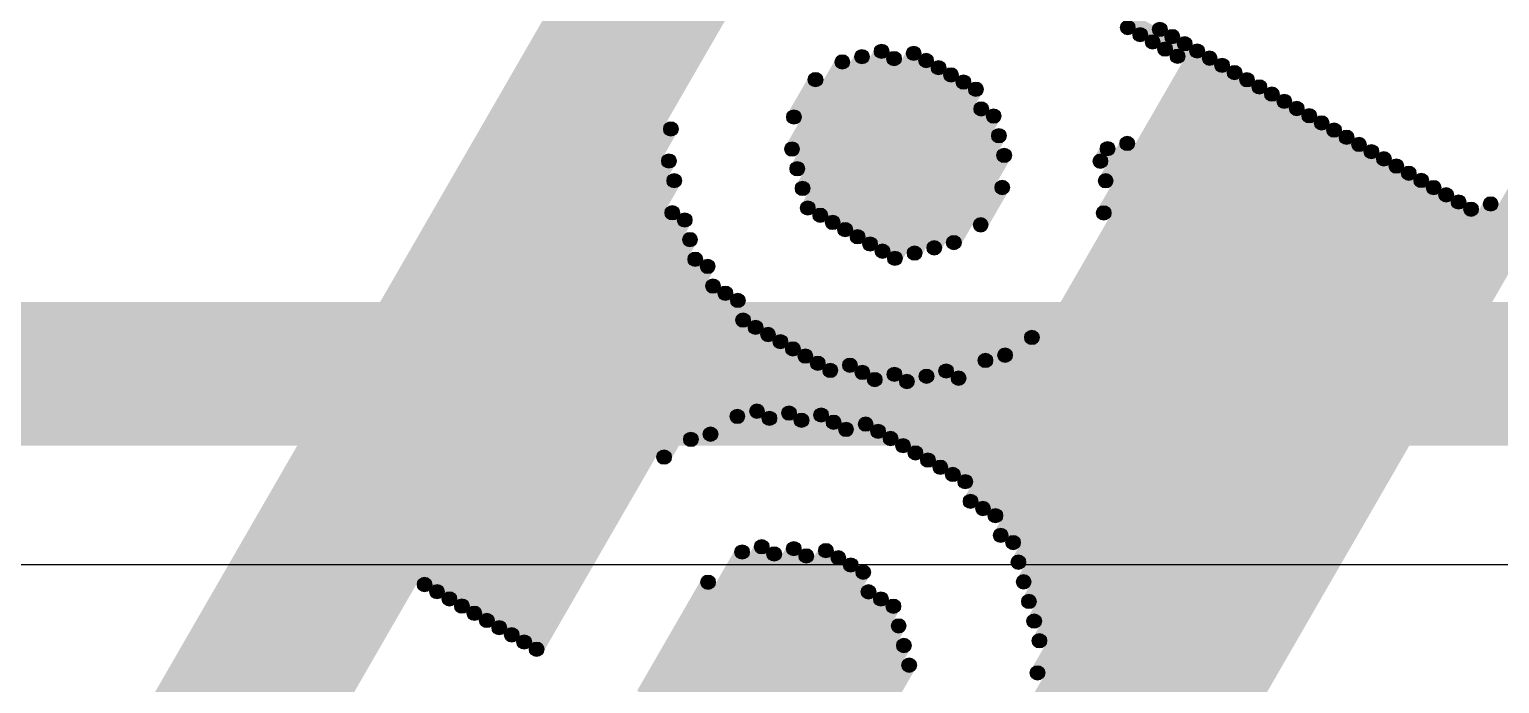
# Model space of a CAD drawing. Header units: millimetres. Extents: x -12 to 5350, y -10 to 5375.
# Drawn here: x -6.101 to -3.503, y -5.627 to -4.472 of the extents above; entities that cross this region are included whole.
import ezdxf

# ---------------------------------------------------------------- set-up
doc = ezdxf.new("R2010")
doc.units = ezdxf.units.MM
doc.layers.add('BottomSolder', color=6, linetype='Continuous')
doc.layers.add('TopLayer', color=1, linetype='Continuous')

# ---------------------------------------------------------------- blocks, each defined once
blk = doc.blocks.new('DUPPA_TOP_300X76_B_113')
at = {"layer": 'BottomSolder'}
for points in [[(0.254, -0.0635), (0.254, -0.0381), (7.366, -0.0381), (7.366, -0.0635)], [(0.2032, -0.0889), (0.2032, -0.0635), (7.4168, -0.0635), (7.4168, -0.0889)], [(0.1524, -0.1143), (0.1524, -0.0889), (7.4676, -0.0889), (7.4676, -0.1143)], [(0.127, -0.1397), (0.127, -0.1143), (4.9022, -0.1143), (4.9022, -0.1397)], [(0.1016, -0.1651), (0.1016, -0.1397), (4.8768, -0.1397), (4.8768, -0.1651)], [(0.0762, -0.1905), (0.0762, -0.1651), (4.8768, -0.1651), (4.8768, -0.1905)], [(0.0508, -0.2159), (0.0508, -0.1905), (4.8768, -0.1905), (4.8768, -0.2159)], [(0.0508, -0.2413), (0.0508, -0.2159), (4.8768, -0.2159), (4.8768, -0.2413)], [(0.0254, -0.2667), (0.0254, -0.2413), (4.8768, -0.2413), (4.8768, -0.2667)], [(0.0254, -0.2921), (0.0254, -0.2667), (4.8768, -0.2667), (4.8768, -0.2921)], [(0, -0.3175), (0, -0.2921), (4.8768, -0.2921), (4.8768, -0.3175)], [(0, -0.3429), (0, -0.3175), (4.2926, -0.3175), (4.2926, -0.3429)], [(3.3782, -0.3683), (3.3782, -0.3429), (4.2418, -0.3429), (4.2418, -0.3683)], [(3.3782, -0.3937), (3.3782, -0.3683), (4.2164, -0.3683), (4.2164, -0.3937)], [(3.3782, -0.4191), (3.3782, -0.3937), (4.1656, -0.3937), (4.1656, -0.4191)], [(3.3782, -0.4445), (3.3782, -0.4191), (4.1656, -0.4191), (4.1656, -0.4445)], [(3.3782, -0.4699), (3.3782, -0.4445), (4.1402, -0.4445), (4.1402, -0.4699)], [(3.3782, -0.4953), (3.3782, -0.4699), (4.1148, -0.4699), (4.1148, -0.4953)], [(3.3782, -0.5207), (3.3782, -0.4953), (4.1148, -0.4953), (4.1148, -0.5207)], [(4.4196, -0.5207), (4.4196, -0.4953), (4.4958, -0.4953), (4.4958, -0.5207)], [(3.3782, -0.5461), (3.3782, -0.5207), (4.0894, -0.5207), (4.0894, -0.5461)], [(4.3688, -0.5461), (4.3688, -0.5207), (4.5466, -0.5207), (4.5466, -0.5461)], [(3.3782, -0.5715), (3.3782, -0.5461), (4.0894, -0.5461), (4.0894, -0.5715)], [(3.3782, -0.5969), (3.3782, -0.5715), (4.0894, -0.5715), (4.0894, -0.5969)], [(4.318, -0.5969), (4.318, -0.5715), (4.5974, -0.5715), (4.5974, -0.5969)], [(4.3434, -0.5715), (4.3434, -0.5461), (4.572, -0.5461), (4.572, -0.5715)], [(3.7846, -0.6223), (3.7846, -0.5969), (4.064, -0.5969), (4.064, -0.6223)], [(4.2926, -0.6223), (4.2926, -0.5969), (4.5974, -0.5969), (4.5974, -0.6223)], [(3.8354, -0.6477), (3.8354, -0.6223), (4.064, -0.6223), (4.064, -0.6477)], [(4.2926, -0.6477), (4.2926, -0.6223), (4.6228, -0.6223), (4.6228, -0.6477)], [(3.8608, -0.6731), (3.8608, -0.6477), (4.064, -0.6477), (4.064, -0.6731)], [(4.2926, -0.6731), (4.2926, -0.6477), (4.6228, -0.6477), (4.6228, -0.6731)], [(3.9116, -0.6985), (3.9116, -0.6731), (4.064, -0.6731), (4.064, -0.6985)], [(4.2926, -0.6985), (4.2926, -0.6731), (4.6228, -0.6731), (4.6228, -0.6985)], [(3.937, -0.7239), (3.937, -0.6985), (4.064, -0.6985), (4.064, -0.7239)], [(4.2926, -0.7239), (4.2926, -0.6985), (4.6228, -0.6985), (4.6228, -0.7239)], [(3.937, -0.7493), (3.937, -0.7239), (4.064, -0.7239), (4.064, -0.7493)], [(4.2926, -0.7493), (4.2926, -0.7239), (4.6228, -0.7239), (4.6228, -0.7493)], [(3.9624, -0.7747), (3.9624, -0.7493), (4.064, -0.7493), (4.064, -0.7747)], [(4.2926, -0.7747), (4.2926, -0.7493), (4.6228, -0.7493), (4.6228, -0.7747)], [(3.4036, -0.8001), (3.4036, -0.7747), (3.6322, -0.7747), (3.6322, -0.8001)], [(3.9624, -0.8001), (3.9624, -0.7747), (4.064, -0.7747), (4.064, -0.8001)], [(4.2926, -0.8001), (4.2926, -0.7747), (4.5974, -0.7747), (4.5974, -0.8001)], [(3.3782, -0.8255), (3.3782, -0.8001), (3.7084, -0.8001), (3.7084, -0.8255)], [(3.9878, -0.8255), (3.9878, -0.8001), (4.0894, -0.8001), (4.0894, -0.8255)], [(4.318, -0.8255), (4.318, -0.8001), (4.5974, -0.8001), (4.5974, -0.8255)], [(3.3782, -0.8509), (3.3782, -0.8255), (3.7338, -0.8255), (3.7338, -0.8509)], [(3.9878, -0.8509), (3.9878, -0.8255), (4.0894, -0.8255), (4.0894, -0.8509)], [(4.3434, -0.8509), (4.3434, -0.8255), (4.572, -0.8255), (4.572, -0.8509)], [(3.3782, -0.8763), (3.3782, -0.8509), (3.7338, -0.8509), (3.7338, -0.8763)], [(3.9878, -0.8763), (3.9878, -0.8509), (4.0894, -0.8509), (4.0894, -0.8763)], [(4.3688, -0.8763), (4.3688, -0.8509), (4.5466, -0.8509), (4.5466, -0.8763)], [(3.3782, -0.9017), (3.3782, -0.8763), (3.7592, -0.8763), (3.7592, -0.9017)], [(4.0132, -0.9017), (4.0132, -0.8763), (4.1148, -0.8763), (4.1148, -0.9017)], [(4.4196, -0.9017), (4.4196, -0.8763), (4.4958, -0.8763), (4.4958, -0.9017)], [(3.3782, -0.9271), (3.3782, -0.9017), (3.7592, -0.9017), (3.7592, -0.9271)], [(4.0132, -0.9271), (4.0132, -0.9017), (4.1148, -0.9017), (4.1148, -0.9271)], [(3.3782, -0.9525), (3.3782, -0.9271), (3.7846, -0.9271), (3.7846, -0.9525)], [(4.0132, -0.9525), (4.0132, -0.9271), (4.1402, -0.9271), (4.1402, -0.9525)], [(4.8514, -0.9525), (4.8514, -0.9271), (4.8768, -0.9271), (4.8768, -0.9525)], [(3.3782, -0.9779), (3.3782, -0.9525), (3.7846, -0.9525), (3.7846, -0.9779)], [(4.0132, -0.9779), (4.0132, -0.9525), (4.1656, -0.9525), (4.1656, -0.9779)], [(4.8514, -0.9779), (4.8514, -0.9525), (4.8768, -0.9525), (4.8768, -0.9779)], [(3.3782, -1.0033), (3.3782, -0.9779), (3.7846, -0.9779), (3.7846, -1.0033)], [(4.0132, -1.0033), (4.0132, -0.9779), (4.1656, -0.9779), (4.1656, -1.0033)], [(4.8514, -1.0033), (4.8514, -0.9779), (4.8768, -0.9779), (4.8768, -1.0033)], [(3.3782, -1.0287), (3.3782, -1.0033), (3.7846, -1.0033), (3.7846, -1.0287)], [(4.0132, -1.0287), (4.0132, -1.0033), (4.2164, -1.0033), (4.2164, -1.0287)], [(4.6228, -1.0287), (4.6228, -1.0033), (4.6482, -1.0033), (4.6482, -1.0287)], [(4.8514, -1.0287), (4.8514, -1.0033), (4.8768, -1.0033), (4.8768, -1.0287)], [(3.3782, -1.0541), (3.3782, -1.0287), (3.7592, -1.0287), (3.7592, -1.0541)], [(4.0132, -1.0541), (4.0132, -1.0287), (4.2418, -1.0287), (4.2418, -1.0541)], [(4.5974, -1.0541), (4.5974, -1.0287), (4.6736, -1.0287), (4.6736, -1.0541)], [(4.8514, -1.0541), (4.8514, -1.0287), (4.8768, -1.0287), (4.8768, -1.0541)], [(3.3782, -1.0795), (3.3782, -1.0541), (3.7592, -1.0541), (3.7592, -1.0795)], [(4.0132, -1.0795), (4.0132, -1.0541), (4.2926, -1.0541), (4.2926, -1.0795)], [(4.5466, -1.0795), (4.5466, -1.0541), (4.8768, -1.0541), (4.8768, -1.0795)], [(3.3782, -1.1049), (3.3782, -1.0795), (3.7592, -1.0795), (3.7592, -1.1049)], [(4.0132, -1.1049), (4.0132, -1.0795), (4.8768, -1.0795), (4.8768, -1.1049)], [(3.3782, -1.1303), (3.3782, -1.1049), (3.7338, -1.1049), (3.7338, -1.1303)], [(3.9878, -1.1303), (3.9878, -1.1049), (4.8768, -1.1049), (4.8768, -1.1303)], [(3.3782, -1.1557), (3.3782, -1.1303), (3.7084, -1.1303), (3.7084, -1.1557)], [(3.9878, -1.1557), (3.9878, -1.1303), (4.8768, -1.1303), (4.8768, -1.1557)], [(3.3782, -1.1811), (3.3782, -1.1557), (3.683, -1.1557), (3.683, -1.1811)], [(3.9878, -1.1811), (3.9878, -1.1557), (4.8768, -1.1557), (4.8768, -1.1811)], [(3.9624, -1.2065), (3.9624, -1.1811), (4.8768, -1.1811), (4.8768, -1.2065)], [(3.9624, -1.2319), (3.9624, -1.2065), (4.8768, -1.2065), (4.8768, -1.2319)], [(3.937, -1.2573), (3.937, -1.2319), (4.8768, -1.2319), (4.8768, -1.2573)], [(3.9116, -1.2827), (3.9116, -1.2573), (4.8768, -1.2573), (4.8768, -1.2827)], [(3.8862, -1.3081), (3.8862, -1.2827), (4.8768, -1.2827), (4.8768, -1.3081)], [(3.8608, -1.3335), (3.8608, -1.3081), (4.8768, -1.3081), (4.8768, -1.3335)], [(3.8354, -1.3589), (3.8354, -1.3335), (4.8768, -1.3335), (4.8768, -1.3589)], [(3.7846, -1.3843), (3.7846, -1.3589), (4.8768, -1.3589), (4.8768, -1.3843)], [(0, -1.4097), (0, -1.3843), (4.8768, -1.3843), (4.8768, -1.4097)], [(0, -1.4351), (0, -1.4097), (4.8768, -1.4097), (4.8768, -1.4351)], [(0, -1.4605), (0, -1.4351), (4.8768, -1.4351), (4.8768, -1.4605)], [(0, -1.4859), (0, -1.4605), (4.8768, -1.4605), (4.8768, -1.4859)], [(0.0254, -1.5113), (0.0254, -1.4859), (4.8768, -1.4859), (4.8768, -1.5113)], [(0.0254, -1.5367), (0.0254, -1.5113), (4.8768, -1.5113), (4.8768, -1.5367)], [(0.0508, -1.5621), (0.0508, -1.5367), (4.8768, -1.5367), (4.8768, -1.5621)], [(0.0508, -1.5875), (0.0508, -1.5621), (4.8768, -1.5621), (4.8768, -1.5875)], [(0.0762, -1.6129), (0.0762, -1.5875), (4.8768, -1.5875), (4.8768, -1.6129)], [(0.1016, -1.6383), (0.1016, -1.6129), (4.8768, -1.6129), (4.8768, -1.6383)], [(0.127, -1.6637), (0.127, -1.6383), (4.9022, -1.6383), (4.9022, -1.6637)], [(0.1524, -1.6891), (0.1524, -1.6637), (7.4676, -1.6637), (7.4676, -1.6891)], [(0.2032, -1.7145), (0.2032, -1.6891), (7.4168, -1.6891), (7.4168, -1.7145)], [(0.254, -1.7399), (0.254, -1.7145), (7.366, -1.7145), (7.366, -1.7399)]]:
    blk.add_hatch(color=6, dxfattribs=at).paths.add_polyline_path(points)
h = blk.add_hatch(color=6, dxfattribs=at)
edge = h.paths.add_edge_path()
edge.add_arc((4.2926, -0.3302), 0.0127, 0, 360)
h = blk.add_hatch(color=6, dxfattribs=at)
edge = h.paths.add_edge_path()
edge.add_arc((3.3782, -0.3556), 0.0127, 0, 360)
h = blk.add_hatch(color=6, dxfattribs=at)
edge = h.paths.add_edge_path()
edge.add_arc((4.2418, -0.3556), 0.0127, 0, 360)
h = blk.add_hatch(color=6, dxfattribs=at)
edge = h.paths.add_edge_path()
edge.add_arc((3.3782, -0.381), 0.0127, 0, 360)
h = blk.add_hatch(color=6, dxfattribs=at)
edge = h.paths.add_edge_path()
edge.add_arc((4.2164, -0.381), 0.0127, 0, 360)
h = blk.add_hatch(color=6, dxfattribs=at)
edge = h.paths.add_edge_path()
edge.add_arc((3.3782, -0.4064), 0.0127, 0, 360)
h = blk.add_hatch(color=6, dxfattribs=at)
edge = h.paths.add_edge_path()
edge.add_arc((4.1656, -0.4064), 0.0127, 0, 360)
h = blk.add_hatch(color=6, dxfattribs=at)
edge = h.paths.add_edge_path()
edge.add_arc((3.3782, -0.4318), 0.0127, 0, 360)
h = blk.add_hatch(color=6, dxfattribs=at)
edge = h.paths.add_edge_path()
edge.add_arc((4.1656, -0.4318), 0.0127, 0, 360)
h = blk.add_hatch(color=6, dxfattribs=at)
edge = h.paths.add_edge_path()
edge.add_arc((3.3782, -0.4572), 0.0127, 0, 360)
h = blk.add_hatch(color=6, dxfattribs=at)
edge = h.paths.add_edge_path()
edge.add_arc((4.1402, -0.4572), 0.0127, 0, 360)
h = blk.add_hatch(color=6, dxfattribs=at)
edge = h.paths.add_edge_path()
edge.add_arc((3.3782, -0.4826), 0.0127, 0, 360)
h = blk.add_hatch(color=6, dxfattribs=at)
edge = h.paths.add_edge_path()
edge.add_arc((4.1148, -0.4826), 0.0127, 0, 360)
h = blk.add_hatch(color=6, dxfattribs=at)
edge = h.paths.add_edge_path()
edge.add_arc((3.3782, -0.508), 0.0127, 0, 360)
h = blk.add_hatch(color=6, dxfattribs=at)
edge = h.paths.add_edge_path()
edge.add_arc((4.1148, -0.508), 0.0127, 0, 360)
h = blk.add_hatch(color=6, dxfattribs=at)
edge = h.paths.add_edge_path()
edge.add_arc((4.4196, -0.508), 0.0127, 0, 360)
h = blk.add_hatch(color=6, dxfattribs=at)
edge = h.paths.add_edge_path()
edge.add_arc((4.4958, -0.508), 0.0127, 0, 360)
h = blk.add_hatch(color=6, dxfattribs=at)
edge = h.paths.add_edge_path()
edge.add_arc((3.3782, -0.5334), 0.0127, 0, 360)
h = blk.add_hatch(color=6, dxfattribs=at)
edge = h.paths.add_edge_path()
edge.add_arc((4.0894, -0.5334), 0.0127, 0, 360)
h = blk.add_hatch(color=6, dxfattribs=at)
edge = h.paths.add_edge_path()
edge.add_arc((4.3688, -0.5334), 0.0127, 0, 360)
h = blk.add_hatch(color=6, dxfattribs=at)
edge = h.paths.add_edge_path()
edge.add_arc((4.5466, -0.5334), 0.0127, 0, 360)
h = blk.add_hatch(color=6, dxfattribs=at)
edge = h.paths.add_edge_path()
edge.add_arc((3.3782, -0.5588), 0.0127, 0, 360)
h = blk.add_hatch(color=6, dxfattribs=at)
edge = h.paths.add_edge_path()
edge.add_arc((3.3782, -0.5842), 0.0127, 0, 360)
h = blk.add_hatch(color=6, dxfattribs=at)
edge = h.paths.add_edge_path()
edge.add_arc((4.0894, -0.5588), 0.0127, 0, 360)
h = blk.add_hatch(color=6, dxfattribs=at)
edge = h.paths.add_edge_path()
edge.add_arc((4.0894, -0.5842), 0.0127, 0, 360)
h = blk.add_hatch(color=6, dxfattribs=at)
edge = h.paths.add_edge_path()
edge.add_arc((4.318, -0.5842), 0.0127, 0, 360)
h = blk.add_hatch(color=6, dxfattribs=at)
edge = h.paths.add_edge_path()
edge.add_arc((4.3434, -0.5588), 0.0127, 0, 360)
h = blk.add_hatch(color=6, dxfattribs=at)
edge = h.paths.add_edge_path()
edge.add_arc((4.572, -0.5588), 0.0127, 0, 360)
h = blk.add_hatch(color=6, dxfattribs=at)
edge = h.paths.add_edge_path()
edge.add_arc((4.5974, -0.5842), 0.0127, 0, 360)
h = blk.add_hatch(color=6, dxfattribs=at)
edge = h.paths.add_edge_path()
edge.add_arc((3.7846, -0.6096), 0.0127, 0, 360)
h = blk.add_hatch(color=6, dxfattribs=at)
edge = h.paths.add_edge_path()
edge.add_arc((4.064, -0.6096), 0.0127, 0, 360)
h = blk.add_hatch(color=6, dxfattribs=at)
edge = h.paths.add_edge_path()
edge.add_arc((4.2926, -0.6096), 0.0127, 0, 360)
h = blk.add_hatch(color=6, dxfattribs=at)
edge = h.paths.add_edge_path()
edge.add_arc((4.5974, -0.6096), 0.0127, 0, 360)
h = blk.add_hatch(color=6, dxfattribs=at)
edge = h.paths.add_edge_path()
edge.add_arc((3.8354, -0.635), 0.0127, 0, 360)
h = blk.add_hatch(color=6, dxfattribs=at)
edge = h.paths.add_edge_path()
edge.add_arc((4.064, -0.635), 0.0127, 0, 360)
h = blk.add_hatch(color=6, dxfattribs=at)
edge = h.paths.add_edge_path()
edge.add_arc((4.2926, -0.635), 0.0127, 0, 360)
h = blk.add_hatch(color=6, dxfattribs=at)
edge = h.paths.add_edge_path()
edge.add_arc((4.6228, -0.635), 0.0127, 0, 360)
h = blk.add_hatch(color=6, dxfattribs=at)
edge = h.paths.add_edge_path()
edge.add_arc((3.8608, -0.6604), 0.0127, 0, 360)
h = blk.add_hatch(color=6, dxfattribs=at)
edge = h.paths.add_edge_path()
edge.add_arc((4.064, -0.6604), 0.0127, 0, 360)
h = blk.add_hatch(color=6, dxfattribs=at)
edge = h.paths.add_edge_path()
edge.add_arc((4.2926, -0.6604), 0.0127, 0, 360)
h = blk.add_hatch(color=6, dxfattribs=at)
edge = h.paths.add_edge_path()
edge.add_arc((4.6228, -0.6604), 0.0127, 0, 360)
h = blk.add_hatch(color=6, dxfattribs=at)
edge = h.paths.add_edge_path()
edge.add_arc((3.9116, -0.6858), 0.0127, 0, 360)
h = blk.add_hatch(color=6, dxfattribs=at)
edge = h.paths.add_edge_path()
edge.add_arc((4.064, -0.6858), 0.0127, 0, 360)
h = blk.add_hatch(color=6, dxfattribs=at)
edge = h.paths.add_edge_path()
edge.add_arc((4.2926, -0.6858), 0.0127, 0, 360)
h = blk.add_hatch(color=6, dxfattribs=at)
edge = h.paths.add_edge_path()
edge.add_arc((4.6228, -0.6858), 0.0127, 0, 360)
h = blk.add_hatch(color=6, dxfattribs=at)
edge = h.paths.add_edge_path()
edge.add_arc((3.937, -0.7112), 0.0127, 0, 360)
h = blk.add_hatch(color=6, dxfattribs=at)
edge = h.paths.add_edge_path()
edge.add_arc((4.064, -0.7112), 0.0127, 0, 360)
h = blk.add_hatch(color=6, dxfattribs=at)
edge = h.paths.add_edge_path()
edge.add_arc((4.2926, -0.7112), 0.0127, 0, 360)
h = blk.add_hatch(color=6, dxfattribs=at)
edge = h.paths.add_edge_path()
edge.add_arc((4.6228, -0.7112), 0.0127, 0, 360)
h = blk.add_hatch(color=6, dxfattribs=at)
edge = h.paths.add_edge_path()
edge.add_arc((3.937, -0.7366), 0.0127, 0, 360)
h = blk.add_hatch(color=6, dxfattribs=at)
edge = h.paths.add_edge_path()
edge.add_arc((4.064, -0.7366), 0.0127, 0, 360)
h = blk.add_hatch(color=6, dxfattribs=at)
edge = h.paths.add_edge_path()
edge.add_arc((4.2926, -0.7366), 0.0127, 0, 360)
h = blk.add_hatch(color=6, dxfattribs=at)
edge = h.paths.add_edge_path()
edge.add_arc((4.6228, -0.7366), 0.0127, 0, 360)
h = blk.add_hatch(color=6, dxfattribs=at)
edge = h.paths.add_edge_path()
edge.add_arc((3.9624, -0.762), 0.0127, 0, 360)
h = blk.add_hatch(color=6, dxfattribs=at)
edge = h.paths.add_edge_path()
edge.add_arc((4.064, -0.762), 0.0127, 0, 360)
h = blk.add_hatch(color=6, dxfattribs=at)
edge = h.paths.add_edge_path()
edge.add_arc((4.2926, -0.762), 0.0127, 0, 360)
h = blk.add_hatch(color=6, dxfattribs=at)
edge = h.paths.add_edge_path()
edge.add_arc((4.6228, -0.762), 0.0127, 0, 360)
h = blk.add_hatch(color=6, dxfattribs=at)
edge = h.paths.add_edge_path()
edge.add_arc((3.6322, -0.7874), 0.0127, 0, 360)
h = blk.add_hatch(color=6, dxfattribs=at)
edge = h.paths.add_edge_path()
edge.add_arc((3.9624, -0.7874), 0.0127, 0, 360)
h = blk.add_hatch(color=6, dxfattribs=at)
edge = h.paths.add_edge_path()
edge.add_arc((4.064, -0.7874), 0.0127, 0, 360)
h = blk.add_hatch(color=6, dxfattribs=at)
edge = h.paths.add_edge_path()
edge.add_arc((4.2926, -0.7874), 0.0127, 0, 360)
h = blk.add_hatch(color=6, dxfattribs=at)
edge = h.paths.add_edge_path()
edge.add_arc((4.5974, -0.7874), 0.0127, 0, 360)
h = blk.add_hatch(color=6, dxfattribs=at)
edge = h.paths.add_edge_path()
edge.add_arc((3.7084, -0.8128), 0.0127, 0, 360)
h = blk.add_hatch(color=6, dxfattribs=at)
edge = h.paths.add_edge_path()
edge.add_arc((3.9878, -0.8128), 0.0127, 0, 360)
h = blk.add_hatch(color=6, dxfattribs=at)
edge = h.paths.add_edge_path()
edge.add_arc((4.0894, -0.8128), 0.0127, 0, 360)
h = blk.add_hatch(color=6, dxfattribs=at)
edge = h.paths.add_edge_path()
edge.add_arc((4.318, -0.8128), 0.0127, 0, 360)
h = blk.add_hatch(color=6, dxfattribs=at)
edge = h.paths.add_edge_path()
edge.add_arc((4.5974, -0.8128), 0.0127, 0, 360)
h = blk.add_hatch(color=6, dxfattribs=at)
edge = h.paths.add_edge_path()
edge.add_arc((3.7338, -0.8382), 0.0127, 0, 360)
h = blk.add_hatch(color=6, dxfattribs=at)
edge = h.paths.add_edge_path()
edge.add_arc((3.9878, -0.8382), 0.0127, 0, 360)
h = blk.add_hatch(color=6, dxfattribs=at)
edge = h.paths.add_edge_path()
edge.add_arc((4.0894, -0.8382), 0.0127, 0, 360)
h = blk.add_hatch(color=6, dxfattribs=at)
edge = h.paths.add_edge_path()
edge.add_arc((4.3434, -0.8382), 0.0127, 0, 360)
h = blk.add_hatch(color=6, dxfattribs=at)
edge = h.paths.add_edge_path()
edge.add_arc((4.572, -0.8382), 0.0127, 0, 360)
h = blk.add_hatch(color=6, dxfattribs=at)
edge = h.paths.add_edge_path()
edge.add_arc((3.7338, -0.8636), 0.0127, 0, 360)
h = blk.add_hatch(color=6, dxfattribs=at)
edge = h.paths.add_edge_path()
edge.add_arc((3.9878, -0.8636), 0.0127, 0, 360)
h = blk.add_hatch(color=6, dxfattribs=at)
edge = h.paths.add_edge_path()
edge.add_arc((4.0894, -0.8636), 0.0127, 0, 360)
h = blk.add_hatch(color=6, dxfattribs=at)
edge = h.paths.add_edge_path()
edge.add_arc((4.3688, -0.8636), 0.0127, 0, 360)
h = blk.add_hatch(color=6, dxfattribs=at)
edge = h.paths.add_edge_path()
edge.add_arc((4.5466, -0.8636), 0.0127, 0, 360)
h = blk.add_hatch(color=6, dxfattribs=at)
edge = h.paths.add_edge_path()
edge.add_arc((3.7592, -0.889), 0.0127, 0, 360)
h = blk.add_hatch(color=6, dxfattribs=at)
edge = h.paths.add_edge_path()
edge.add_arc((4.0132, -0.889), 0.0127, 0, 360)
h = blk.add_hatch(color=6, dxfattribs=at)
edge = h.paths.add_edge_path()
edge.add_arc((4.1148, -0.889), 0.0127, 0, 360)
h = blk.add_hatch(color=6, dxfattribs=at)
edge = h.paths.add_edge_path()
edge.add_arc((4.4196, -0.889), 0.0127, 0, 360)
h = blk.add_hatch(color=6, dxfattribs=at)
edge = h.paths.add_edge_path()
edge.add_arc((4.4958, -0.889), 0.0127, 0, 360)
h = blk.add_hatch(color=6, dxfattribs=at)
edge = h.paths.add_edge_path()
edge.add_arc((3.7592, -0.9144), 0.0127, 0, 360)
h = blk.add_hatch(color=6, dxfattribs=at)
edge = h.paths.add_edge_path()
edge.add_arc((4.0132, -0.9144), 0.0127, 0, 360)
h = blk.add_hatch(color=6, dxfattribs=at)
edge = h.paths.add_edge_path()
edge.add_arc((4.1148, -0.9144), 0.0127, 0, 360)
h = blk.add_hatch(color=6, dxfattribs=at)
edge = h.paths.add_edge_path()
edge.add_arc((3.7846, -0.9398), 0.0127, 0, 360)
h = blk.add_hatch(color=6, dxfattribs=at)
edge = h.paths.add_edge_path()
edge.add_arc((4.0132, -0.9398), 0.0127, 0, 360)
h = blk.add_hatch(color=6, dxfattribs=at)
edge = h.paths.add_edge_path()
edge.add_arc((4.1402, -0.9398), 0.0127, 0, 360)
h = blk.add_hatch(color=6, dxfattribs=at)
edge = h.paths.add_edge_path()
edge.add_arc((4.8514, -0.9398), 0.0127, 0, 360)
h = blk.add_hatch(color=6, dxfattribs=at)
edge = h.paths.add_edge_path()
edge.add_arc((3.7846, -0.9652), 0.0127, 0, 360)
h = blk.add_hatch(color=6, dxfattribs=at)
edge = h.paths.add_edge_path()
edge.add_arc((4.0132, -0.9652), 0.0127, 0, 360)
h = blk.add_hatch(color=6, dxfattribs=at)
edge = h.paths.add_edge_path()
edge.add_arc((4.1656, -0.9652), 0.0127, 0, 360)
h = blk.add_hatch(color=6, dxfattribs=at)
edge = h.paths.add_edge_path()
edge.add_arc((4.8514, -0.9652), 0.0127, 0, 360)
h = blk.add_hatch(color=6, dxfattribs=at)
edge = h.paths.add_edge_path()
edge.add_arc((3.7846, -0.9906), 0.0127, 0, 360)
h = blk.add_hatch(color=6, dxfattribs=at)
edge = h.paths.add_edge_path()
edge.add_arc((4.0132, -0.9906), 0.0127, 0, 360)
h = blk.add_hatch(color=6, dxfattribs=at)
edge = h.paths.add_edge_path()
edge.add_arc((4.1656, -0.9906), 0.0127, 0, 360)
h = blk.add_hatch(color=6, dxfattribs=at)
edge = h.paths.add_edge_path()
edge.add_arc((4.8514, -0.9906), 0.0127, 0, 360)
h = blk.add_hatch(color=6, dxfattribs=at)
edge = h.paths.add_edge_path()
edge.add_arc((4.8768, -0.9906), 0.0127, 0, 360)
h = blk.add_hatch(color=6, dxfattribs=at)
edge = h.paths.add_edge_path()
edge.add_arc((3.7846, -1.016), 0.0127, 0, 360)
h = blk.add_hatch(color=6, dxfattribs=at)
edge = h.paths.add_edge_path()
edge.add_arc((4.0132, -1.016), 0.0127, 0, 360)
h = blk.add_hatch(color=6, dxfattribs=at)
edge = h.paths.add_edge_path()
edge.add_arc((4.2164, -1.016), 0.0127, 0, 360)
h = blk.add_hatch(color=6, dxfattribs=at)
edge = h.paths.add_edge_path()
edge.add_arc((4.6228, -1.016), 0.0127, 0, 360)
h = blk.add_hatch(color=6, dxfattribs=at)
edge = h.paths.add_edge_path()
edge.add_arc((4.6482, -1.016), 0.0127, 0, 360)
h = blk.add_hatch(color=6, dxfattribs=at)
edge = h.paths.add_edge_path()
edge.add_arc((4.8514, -1.016), 0.0127, 0, 360)
h = blk.add_hatch(color=6, dxfattribs=at)
edge = h.paths.add_edge_path()
edge.add_arc((4.8768, -1.016), 0.0127, 0, 360)
h = blk.add_hatch(color=6, dxfattribs=at)
edge = h.paths.add_edge_path()
edge.add_arc((3.7592, -1.0414), 0.0127, 0, 360)
h = blk.add_hatch(color=6, dxfattribs=at)
edge = h.paths.add_edge_path()
edge.add_arc((4.0132, -1.0414), 0.0127, 0, 360)
h = blk.add_hatch(color=6, dxfattribs=at)
edge = h.paths.add_edge_path()
edge.add_arc((4.2418, -1.0414), 0.0127, 0, 360)
h = blk.add_hatch(color=6, dxfattribs=at)
edge = h.paths.add_edge_path()
edge.add_arc((4.5974, -1.0414), 0.0127, 0, 360)
h = blk.add_hatch(color=6, dxfattribs=at)
edge = h.paths.add_edge_path()
edge.add_arc((4.6736, -1.0414), 0.0127, 0, 360)
h = blk.add_hatch(color=6, dxfattribs=at)
edge = h.paths.add_edge_path()
edge.add_arc((4.8514, -1.0414), 0.0127, 0, 360)
h = blk.add_hatch(color=6, dxfattribs=at)
edge = h.paths.add_edge_path()
edge.add_arc((4.8768, -1.0414), 0.0127, 0, 360)
h = blk.add_hatch(color=6, dxfattribs=at)
edge = h.paths.add_edge_path()
edge.add_arc((3.7592, -1.0668), 0.0127, 0, 360)
h = blk.add_hatch(color=6, dxfattribs=at)
edge = h.paths.add_edge_path()
edge.add_arc((4.0132, -1.0668), 0.0127, 0, 360)
h = blk.add_hatch(color=6, dxfattribs=at)
edge = h.paths.add_edge_path()
edge.add_arc((4.2926, -1.0668), 0.0127, 0, 360)
h = blk.add_hatch(color=6, dxfattribs=at)
edge = h.paths.add_edge_path()
edge.add_arc((4.5466, -1.0668), 0.0127, 0, 360)
h = blk.add_hatch(color=6, dxfattribs=at)
edge = h.paths.add_edge_path()
edge.add_arc((4.8768, -1.0668), 0.0127, 0, 360)
h = blk.add_hatch(color=6, dxfattribs=at)
edge = h.paths.add_edge_path()
edge.add_arc((3.7592, -1.0922), 0.0127, 0, 360)
h = blk.add_hatch(color=6, dxfattribs=at)
edge = h.paths.add_edge_path()
edge.add_arc((4.0132, -1.0922), 0.0127, 0, 360)
h = blk.add_hatch(color=6, dxfattribs=at)
edge = h.paths.add_edge_path()
edge.add_arc((4.8768, -1.0922), 0.0127, 0, 360)
h = blk.add_hatch(color=6, dxfattribs=at)
edge = h.paths.add_edge_path()
edge.add_arc((3.7338, -1.1176), 0.0127, 0, 360)
h = blk.add_hatch(color=6, dxfattribs=at)
edge = h.paths.add_edge_path()
edge.add_arc((3.9878, -1.1176), 0.0127, 0, 360)
h = blk.add_hatch(color=6, dxfattribs=at)
edge = h.paths.add_edge_path()
edge.add_arc((4.8768, -1.1176), 0.0127, 0, 360)
h = blk.add_hatch(color=6, dxfattribs=at)
edge = h.paths.add_edge_path()
edge.add_arc((3.7084, -1.143), 0.0127, 0, 360)
h = blk.add_hatch(color=6, dxfattribs=at)
edge = h.paths.add_edge_path()
edge.add_arc((3.9878, -1.143), 0.0127, 0, 360)
h = blk.add_hatch(color=6, dxfattribs=at)
edge = h.paths.add_edge_path()
edge.add_arc((4.8768, -1.143), 0.0127, 0, 360)
h = blk.add_hatch(color=6, dxfattribs=at)
edge = h.paths.add_edge_path()
edge.add_arc((3.683, -1.1684), 0.0127, 0, 360)
h = blk.add_hatch(color=6, dxfattribs=at)
edge = h.paths.add_edge_path()
edge.add_arc((3.9878, -1.1684), 0.0127, 0, 360)
h = blk.add_hatch(color=6, dxfattribs=at)
edge = h.paths.add_edge_path()
edge.add_arc((4.8768, -1.1684), 0.0127, 0, 360)
h = blk.add_hatch(color=6, dxfattribs=at)
edge = h.paths.add_edge_path()
edge.add_arc((3.9624, -1.1938), 0.0127, 0, 360)
h = blk.add_hatch(color=6, dxfattribs=at)
edge = h.paths.add_edge_path()
edge.add_arc((4.8768, -1.1938), 0.0127, 0, 360)
h = blk.add_hatch(color=6, dxfattribs=at)
edge = h.paths.add_edge_path()
edge.add_arc((3.9624, -1.2192), 0.0127, 0, 360)
h = blk.add_hatch(color=6, dxfattribs=at)
edge = h.paths.add_edge_path()
edge.add_arc((4.8768, -1.2192), 0.0127, 0, 360)
h = blk.add_hatch(color=6, dxfattribs=at)
edge = h.paths.add_edge_path()
edge.add_arc((3.937, -1.2446), 0.0127, 0, 360)
h = blk.add_hatch(color=6, dxfattribs=at)
edge = h.paths.add_edge_path()
edge.add_arc((4.8768, -1.2446), 0.0127, 0, 360)
h = blk.add_hatch(color=6, dxfattribs=at)
edge = h.paths.add_edge_path()
edge.add_arc((3.9116, -1.27), 0.0127, 0, 360)
h = blk.add_hatch(color=6, dxfattribs=at)
edge = h.paths.add_edge_path()
edge.add_arc((4.8768, -1.27), 0.0127, 0, 360)
h = blk.add_hatch(color=6, dxfattribs=at)
edge = h.paths.add_edge_path()
edge.add_arc((3.8862, -1.2954), 0.0127, 0, 360)
h = blk.add_hatch(color=6, dxfattribs=at)
edge = h.paths.add_edge_path()
edge.add_arc((4.8768, -1.2954), 0.0127, 0, 360)
h = blk.add_hatch(color=6, dxfattribs=at)
edge = h.paths.add_edge_path()
edge.add_arc((3.8608, -1.3208), 0.0127, 0, 360)
h = blk.add_hatch(color=6, dxfattribs=at)
edge = h.paths.add_edge_path()
edge.add_arc((4.8768, -1.3208), 0.0127, 0, 360)
h = blk.add_hatch(color=6, dxfattribs=at)
edge = h.paths.add_edge_path()
edge.add_arc((3.8354, -1.3462), 0.0127, 0, 360)
h = blk.add_hatch(color=6, dxfattribs=at)
edge = h.paths.add_edge_path()
edge.add_arc((4.8768, -1.3462), 0.0127, 0, 360)
h = blk.add_hatch(color=6, dxfattribs=at)
edge = h.paths.add_edge_path()
edge.add_arc((3.7846, -1.3716), 0.0127, 0, 360)
h = blk.add_hatch(color=6, dxfattribs=at)
edge = h.paths.add_edge_path()
edge.add_arc((4.8768, -1.3716), 0.0127, 0, 360)
h = blk.add_hatch(color=6, dxfattribs=at)
edge = h.paths.add_edge_path()
edge.add_arc((4.8768, -1.397), 0.0127, 0, 360)
h = blk.add_hatch(color=6, dxfattribs=at)
edge = h.paths.add_edge_path()
edge.add_arc((4.8768, -1.4224), 0.0127, 0, 360)
h = blk.add_hatch(color=6, dxfattribs=at)
edge = h.paths.add_edge_path()
edge.add_arc((4.8768, -1.4478), 0.0127, 0, 360)
h = blk.add_hatch(color=6, dxfattribs=at)
edge = h.paths.add_edge_path()
edge.add_arc((4.8768, -1.4732), 0.0127, 0, 360)
h = blk.add_hatch(color=6, dxfattribs=at)
edge = h.paths.add_edge_path()
edge.add_arc((4.8768, -1.4986), 0.0127, 0, 360)
h = blk.add_hatch(color=6, dxfattribs=at)
edge = h.paths.add_edge_path()
edge.add_arc((4.8768, -1.524), 0.0127, 0, 360)
h = blk.add_hatch(color=6, dxfattribs=at)
edge = h.paths.add_edge_path()
edge.add_arc((4.8768, -1.5494), 0.0127, 0, 360)
h = blk.add_hatch(color=6, dxfattribs=at)
edge = h.paths.add_edge_path()
edge.add_arc((4.8768, -1.5748), 0.0127, 0, 360)
h = blk.add_hatch(color=6, dxfattribs=at)
edge = h.paths.add_edge_path()
edge.add_arc((4.8768, -1.6002), 0.0127, 0, 360)
h = blk.add_hatch(color=6, dxfattribs=at)
edge = h.paths.add_edge_path()
edge.add_arc((4.8768, -1.6256), 0.0127, 0, 360)
h = blk.add_hatch(color=6, dxfattribs=at)
edge = h.paths.add_edge_path()
edge.add_arc((4.9022, -1.651), 0.0127, 0, 360)
for centre in [(4.2926, -0.3302), (3.3782, -0.3556), (4.2418, -0.3556), (3.3782, -0.381), (4.2164, -0.381), (3.3782, -0.4064), (4.1656, -0.4064), (3.3782, -0.4318), (4.1656, -0.4318), (3.3782, -0.4572), (4.1402, -0.4572), (3.3782, -0.4826), (4.1148, -0.4826), (3.3782, -0.508), (4.1148, -0.508), (4.4196, -0.508), (4.4958, -0.508), (3.3782, -0.5334), (4.0894, -0.5334), (4.3688, -0.5334), (4.5466, -0.5334), (3.3782, -0.5588), (3.3782, -0.5842), (4.0894, -0.5588), (4.0894, -0.5842), (4.318, -0.5842), (4.3434, -0.5588), (4.572, -0.5588), (4.5974, -0.5842), (3.7846, -0.6096), (4.064, -0.6096), (4.2926, -0.6096), (4.5974, -0.6096), (3.8354, -0.635), (4.064, -0.635), (4.2926, -0.635), (4.6228, -0.635), (3.8608, -0.6604), (4.064, -0.6604), (4.2926, -0.6604), (4.6228, -0.6604), (3.9116, -0.6858), (4.064, -0.6858), (4.2926, -0.6858), (4.6228, -0.6858), (3.937, -0.7112), (4.064, -0.7112), (4.2926, -0.7112), (4.6228, -0.7112), (3.937, -0.7366), (4.064, -0.7366), (4.2926, -0.7366), (4.6228, -0.7366), (3.9624, -0.762), (4.064, -0.762), (4.2926, -0.762), (4.6228, -0.762), (3.6322, -0.7874), (3.9624, -0.7874), (4.064, -0.7874), (4.2926, -0.7874), (4.5974, -0.7874), (3.7084, -0.8128), (3.9878, -0.8128), (4.0894, -0.8128), (4.318, -0.8128), (4.5974, -0.8128), (3.7338, -0.8382), (3.9878, -0.8382), (4.0894, -0.8382), (4.3434, -0.8382), (4.572, -0.8382), (3.7338, -0.8636), (3.9878, -0.8636), (4.0894, -0.8636), (4.3688, -0.8636), (4.5466, -0.8636), (3.7592, -0.889), (4.0132, -0.889), (4.1148, -0.889), (4.4196, -0.889), (4.4958, -0.889), (3.7592, -0.9144), (4.0132, -0.9144), (4.1148, -0.9144), (3.7846, -0.9398), (4.0132, -0.9398), (4.1402, -0.9398), (4.8514, -0.9398), (3.7846, -0.9652), (4.0132, -0.9652), (4.1656, -0.9652), (4.8514, -0.9652), (3.7846, -0.9906), (4.0132, -0.9906), (4.1656, -0.9906), (4.8514, -0.9906), (4.8768, -0.9906), (3.7846, -1.016), (4.0132, -1.016), (4.2164, -1.016), (4.6228, -1.016), (4.6482, -1.016), (4.8514, -1.016), (4.8768, -1.016), (3.7592, -1.0414), (4.0132, -1.0414), (4.2418, -1.0414), (4.5974, -1.0414), (4.6736, -1.0414), (4.8514, -1.0414), (4.8768, -1.0414), (3.7592, -1.0668), (4.0132, -1.0668), (4.2926, -1.0668), (4.5466, -1.0668), (4.8768, -1.0668), (3.7592, -1.0922), (4.0132, -1.0922), (4.8768, -1.0922), (3.7338, -1.1176), (3.9878, -1.1176), (4.8768, -1.1176), (3.7084, -1.143), (3.9878, -1.143), (4.8768, -1.143), (3.683, -1.1684), (3.9878, -1.1684), (4.8768, -1.1684), (3.9624, -1.1938), (4.8768, -1.1938), (3.9624, -1.2192), (4.8768, -1.2192), (3.937, -1.2446), (4.8768, -1.2446), (3.9116, -1.27), (4.8768, -1.27), (3.8862, -1.2954), (4.8768, -1.2954), (3.8608, -1.3208), (4.8768, -1.3208), (3.8354, -1.3462), (4.8768, -1.3462), (3.7846, -1.3716), (4.8768, -1.3716), (4.8768, -1.397), (4.8768, -1.4224), (4.8768, -1.4478), (4.8768, -1.4732), (4.8768, -1.4986), (4.8768, -1.524), (4.8768, -1.5494), (4.8768, -1.5748), (4.8768, -1.6002), (4.8768, -1.6256), (4.9022, -1.651)]:
    blk.add_circle(centre, 0.0127, dxfattribs=at)

msp = doc.modelspace()

# ---------------------------------------------------------------- hatches: boundary and pattern name
at = {"layer": 'TopLayer'}
msp.add_hatch(color=1, dxfattribs=at).paths.add_polyline_path([(-10, -5.207), (-10, -4.953), (1.3, -4.953), (1.3, -5.207)])

# ---------------------------------------------------------------- linework, layer by layer
msp.add_line((-8.5968, -5.4167), (0.9006, -5.4167), dxfattribs=at)

# ---------------------------------------------------------------- block references
at = {"rotation": 59.99999999999999}
msp.add_blockref('DUPPA_TOP_300X76_B_113', (-7.4, -8.2), dxfattribs=at)

doc.saveas('drawing.dxf')
